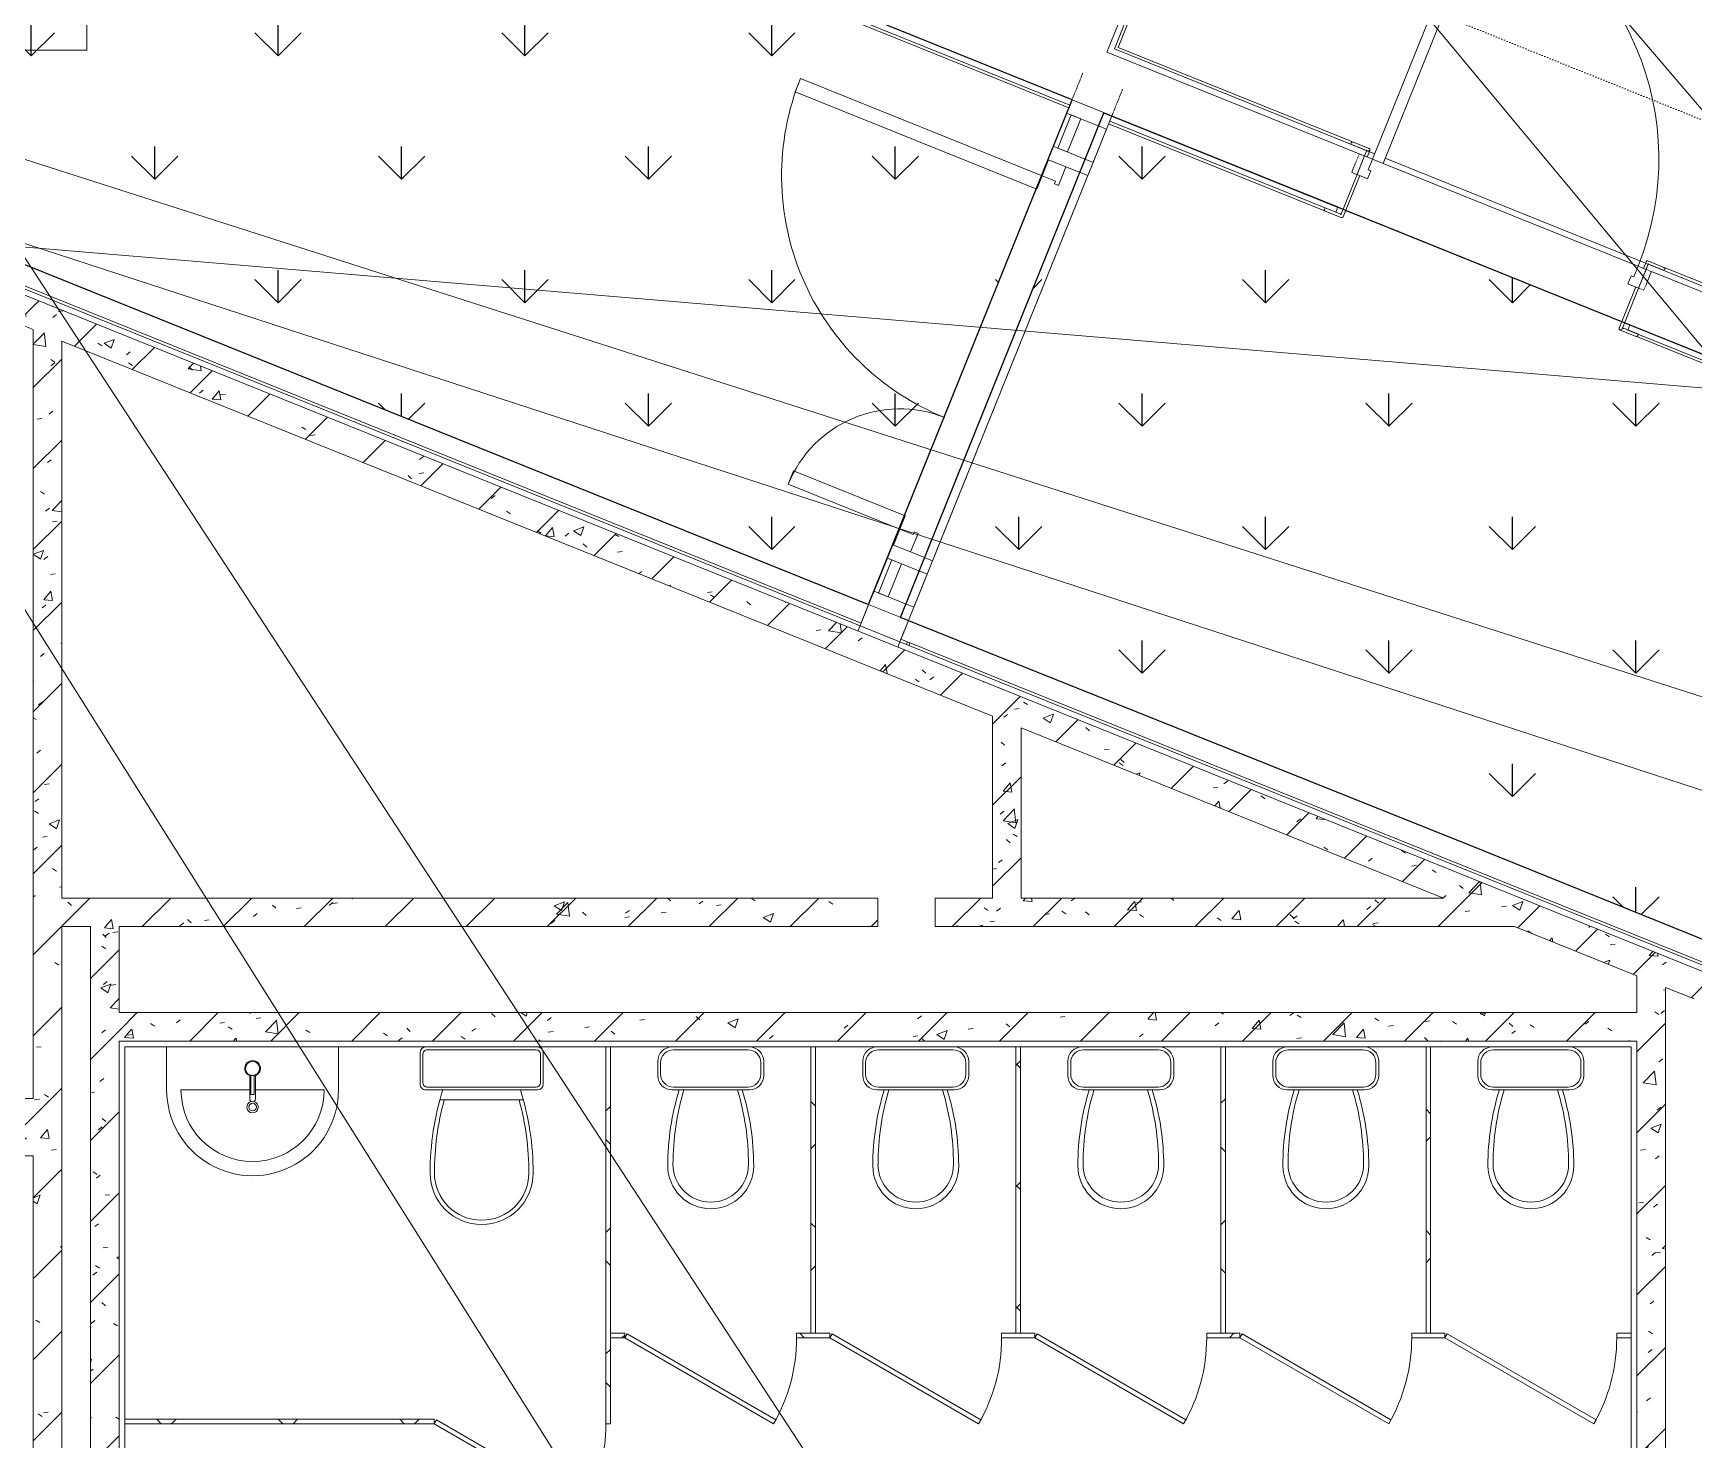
# Model space of a CAD drawing. Header units: millimetres. Extents: x -584918 to 2941280, y 3000189 to 4229862.
# Drawn here: x 168984 to 174783, y 4029450 to 4034362 of the extents above; entities that cross this region are included whole.
import ezdxf

# ---------------------------------------------------------------- set-up
doc = ezdxf.new("R2010")
doc.units = ezdxf.units.MM
for name, pattern in [('ASVP_Линия разреза', [20, 0, -10, 0, -10]), ('ASVP_Невидимые', [5, 3, -2]), ('ASVP_Штриховая_ш3 п1_5', [4.5, 3, -1.5])]:
    doc.linetypes.add(name, pattern=pattern)
for name, color, linetype, lineweight in [('Аннотация', 7, 'Continuous', 0), ('Витраж', 7, 'Continuous', 0), ('Двери', 7, 'Continuous', 0), ('Линии разделители', 7, 'ASVP_Штриховая_ш3 п1_5', 0), ('Обобщенные модели', 7, 'Continuous', 0), ('Отметки', 7, 'Continuous', 0), ('Панели витража', 7, 'Continuous', 0), ('Перекрытие', 7, 'Continuous', 0), ('Разрезы', 7, 'Continuous', 0), ('Сантехника', 7, 'Continuous', 0), ('Стены внутренние', 7, 'Continuous', 0), ('Стены наружные', 7, 'Continuous', 0), ('Стены несущие', 7, 'Continuous', 0), ('Стены отделка', 7, 'Continuous', 0), ('Стены перегородки', 7, 'Continuous', 0), ('экспертиза ДУ', 1, 'Continuous', 0), ('экспертиза ДУ пояснения', 6, 'Continuous', 0), ('экспертиза условные обозначения', 1, 'Continuous', 0)]:
    doc.layers.add(name, color=color, linetype=linetype, lineweight=lineweight)
pattern_1 = [(45, (188753.27, 4005092.92), (-141.4214, 141.4214), [])]
pattern_2 = [(50, (188753.27, 4005092.92), (364.368, -31.8783), [38.1, -419.1]), (355, (188753.27, 4005092.9), (-70.486, 382.1133), [30.48, -335.28]), (100.451, (188783.63, 4005090.26), (293.885, 350.2334), [32.38, -356.18]), (46.184, (188753.27, 4005194.5), (542.1585, -84.086), [57.15, -628.65]), (96.636, (188798.45, 4005187.5), (474.805, 494.8554), [48.57, -534.27]), (351.184, (188753.27, 4005194.5), (474.81, 494.85), [45.72, -502.92]), (21, (188804.07, 4005169.12), (303.2285, -204.5305), [38.1, -419.1]), (326, (188804.07, 4005169.1), (123.604, 368.376), [30.48, -335.28]), (71.451, (188829.33, 4005152.07), (426.834, 163.8427), [32.38, -356.18]), (37.5, (188753.27, 4005092.92), (6.17665, 169.11015), [16.764, -314.452, 16.764, -323.596, -336.55]), (37.5, (188753.27, 4005092.92), (6.17665, 169.11015), [-671.576, 16.764, -319.786]), (7.5, (188753.27, 4005092.92), (133.6389, 200.3615), [16.764, -177.292, 16.764, -306.832, -128.27]), (7.5, (188753.27, 4005092.92), (133.6389, 200.3615), [-517.652, 16.764, -111.506]), (327.5, (188639.98, 4005092.92), (271.1818, -11.45836), [16.764, -110.236, 16.764, -379.476, -525.78]), (327.5, (188639.98, 4005092.92), (271.1818, -11.45836), [-523.24, 16.764, -509.016]), (317.5, (188589.18, 4005092.92), (296.2585, 50.8528), [16.764, -148.336, 16.764, -246.38, -373.38]), (317.5, (188589.18, 4005092.92), (296.2585, 50.8528), [-428.244, 16.764, -356.616])]
pattern_3 = [(45, (188753.27, 4005092.92), (-212.132, 212.132), []), (135, (188753.27, 4005092.92), (-212.132, -212.132), [])]
pattern_4 = [(90, (188374.25, 3759702.1), (-431.0523, 431.0523), [114.3, -747.8046]), (45, (188374.25, 3759702.1), (-431.0523, 431.0523), [114.3, -495.3]), (135, (188374.25, 3759702.1), (-431.0523, -431.0523), [114.3, -495.3])]

# ---------------------------------------------------------------- blocks, each defined once
blk = doc.blocks.new('Системная панель - Cтеклопакет Двухкамерный_36 мм-6338300-АР Этаж 03')
at = {"layer": 'Панели витража', "lineweight": 18}
for p, q in [((62.5, 18), (-62.5, 18)), ((-62.5, 18), (-62.5, -18)), ((62.5, -18), (62.5, 18)), ((-62.5, -18), (62.5, -18))]:
    blk.add_line(p, q, dxfattribs=at)
blk = doc.blocks.new('Прямоугольный импост - 50х150 мм-6338301-АР Этаж 03')
at = {"layer": 'Витраж', "lineweight": 18}
for p, q in [((-50, 115), (0, 115)), ((-50, -35), (-50, 115)), ((0, 115), (0, -35)), ((0, -35), (-50, -35))]:
    blk.add_line(p, q, dxfattribs=at)
blk = doc.blocks.new('ASVP_ДверьАлюминиеваяВитражная_2 полотна - Остекленная Внутренняя-6432282-АР Этаж 03')
at = {"layer": 'Двери', "lineweight": 18}
for p, q in [((-725, 32.5), (-725, -32.5)), ((-655, 32.5), (-725, 32.5)), ((-665, -32.5), (-665, 17.5)), ((-665, 17.5), (-655, 17.5)), ((-655, 17.5), (-655, 32.5)), ((655, 32.5), (725, 32.5)), ((655, 17.5), (655, 32.5)), ((665, 17.5), (655, 17.5)), ((665, -32.5), (665, 17.5)), ((725, 32.5), (725, -32.5)), ((-725, -32.5), (-665, -32.5)), ((-615, -32.5), (-665, -32.5)), ((-665, -32.5), (-665, -942.5)), ((-615, -942.5), (-615, -32.5)), ((615, -452.5), (615, -32.5)), ((615, -32.5), (665, -32.5)), ((665, -32.5), (665, -452.5)), ((725, -32.5), (665, -32.5)), ((665, -452.5), (615, -452.5)), ((-665, -942.5), (-615, -942.5))]:
    blk.add_line(p, q, dxfattribs=at)
at = {"layer": 'Двери'}
for centre, radius, start, end in [((-665, -32.5), 910, 270, 0), ((665, -32.5), 420, 180, 270)]:
    blk.add_arc(centre, radius, start, end, dxfattribs=at)
blk = doc.blocks.new('Прямоугольный импост - 50х150 мм-6338298-АР Этаж 03')
at = {"layer": 'Витраж', "lineweight": 18}
for p, q in [((-25, 115), (25, 115)), ((-25, -35), (-25, 115)), ((25, 115), (25, 32.5)), ((25, -35), (-25, -35)), ((25, -32.5), (25, -35))]:
    blk.add_line(p, q, dxfattribs=at)
blk = doc.blocks.new('Прямоугольный импост - 50х150 мм-V4-АР Этаж 03')
at = {"layer": 'Витраж', "lineweight": 18}
for p, q in [((-25, 115), (25, 115)), ((-25, 32.5), (-25, 115)), ((25, 115), (25, -35)), ((-25, -35), (-25, -32.5)), ((25, -35), (-25, -35))]:
    blk.add_line(p, q, dxfattribs=at)
blk = doc.blocks.new('Прямоугольный импост - 50х150 мм-6338307-АР Этаж 03')
at = {"layer": 'Витраж', "lineweight": 18}
for p, q in [((0, 115), (-50, 115)), ((-50, 115), (-50, -35)), ((0, -35), (0, 115)), ((-50, -35), (0, -35))]:
    blk.add_line(p, q, dxfattribs=at)
blk = doc.blocks.new('ASVP_2D_Унитаз_Слив - Унитаз для взрослых-7543800-АР Этаж 03')
at = {"layer": 'Сантехника'}
for p, q in [((-254.8, 195), (36.7, 195)), ((-324.1, 140), (-324.1, 30)), ((-314.1, 135), (-314.1, 35)), ((85.9, 160), (-304.1, 160)), ((80.9, 150), (-299.1, 150)), ((95.9, 35), (95.9, 135)), ((105.9, 30), (105.9, 140)), ((-299.1, 20), (80.9, 20))]:
    blk.add_line(p, q, dxfattribs=at)
for centre, radius, start, end in [((-109.1, 450), 180, 90, 180), ((-109.1, 450), 165, 90, 180), ((-109.1, 450), 180, 0, 90), ((-109.1, 450), 165, 0, 90), ((676.9, 450), 966, 180, 197.47018), ((691.9, 450), 966, 180, 195.30619), ((-910.1, 450), 966, 344.69381, 0), ((-895.1, 450), 966, 342.52982, 0), ((-304.1, 140), 20, 90, 180), ((-299.1, 135), 15, 90, 180), ((80.9, 135), 15, 360, 90), ((85.9, 140), 20, 360, 90), ((-304.1, 30), 20, 180, 270), ((-299.1, 35), 15, 180, 270), ((80.9, 35), 15, 270, 0), ((85.9, 30), 20, 270, 360)]:
    blk.add_arc(centre, radius, start, end, dxfattribs=at)
blk = doc.blocks.new('ASVP_2D_Унитаз_Слив - Унитаз детский-7543592-АР Этаж 03')
at = {"layer": 'Сантехника'}
for p, q in [((-244.1, 160), (25.9, 160)), ((20.9, 150), (-239.1, 150)), ((-294.1, 60), (-294.1, 110)), ((-284.1, 105), (-284.1, 65)), ((65.9, 65), (65.9, 105)), ((75.9, 110), (75.9, 60)), ((-239.1, 20), (20.9, 20))]:
    blk.add_line(p, q, dxfattribs=at)
for centre, radius, start, end in [((-109.1, 425), 150, 90.09963, 180), ((-109.1, 420.1), 131.9, 90, 180), ((-109.1, 425), 150, 0, 90.09963), ((-109.1, 420.1), 131.9, 360, 90), ((638.7, 425), 897.8, 180, 197.16724), ((661.9, 420.1), 902.8, 180, 196.74355), ((-880.1, 420.1), 902.8, 343.25645, 360), ((-856.9, 425), 897.8, 342.83276, 0), ((-244.1, 110), 50, 90, 180), ((-239.1, 105), 45, 90, 180), ((20.9, 105), 45, 0, 90), ((25.9, 110), 50, 0, 90), ((-244.1, 60), 50, 180, 270), ((-239.1, 65), 45, 180, 270), ((20.9, 65), 45, 270, 0), ((25.9, 60), 50, 270, 0)]:
    blk.add_arc(centre, radius, start, end, dxfattribs=at)
blk = doc.blocks.new('Д_Эскиз_1П - Дверь_в_трансформируемой_перегородке-7567258-АР Этаж 03')
at = {"layer": 'Двери'}
for p, q in [((-292, 5.9), (-300, -8)), ((227.6, -294.1), (-292, 5.9)), ((-300, -8), (219.6, -308)), ((219.6, -308), (227.6, -294.1))]:
    blk.add_line(p, q, dxfattribs=at)
blk.add_arc((-300, -8), 600, 330, 360, dxfattribs=at)
blk = doc.blocks.new('ASVP_2D_Раковина - Раковина 600х450-7567269-АР Этаж 03')
at = {"layer": 'Сантехника'}
for p, q in [((-119.1, 110.6), (-119.1, 191.9)), ((-115.1, 176), (-115.1, 109.6)), ((-103.1, 176), (-115.1, 176)), ((-103.1, 109.6), (-103.1, 176)), ((-99.1, 191.9), (-99.1, 110.6)), ((-409.1, 160), (-409.1, 10)), ((-409.1, 10), (-409.1, 160)), ((-359.1, 160), (-119.1, 160)), ((140.9, 160), (-99.1, 160)), ((190.9, 10), (190.9, 160)), ((190.9, 160), (190.9, 10))]:
    blk.add_line(p, q, dxfattribs=at)
for centre, radius in [((-109.1, 220), 13.3), ((-109.1, 85), 24.5)]:
    blk.add_circle(centre, radius, dxfattribs=at)
for centre, radius, start, end in [((-109.1, 160), 300, 360, 180), ((-109.1, 160), 300, 360, 180), ((-109.1, 160), 250, 0, 180), ((-109.1, 220), 20, 284.14377, 255.85623), ((-109.1, 191.9), 10, 0, 180), ((-109.1, 85), 27.5, 102.60426, 77.39774), ((-109.1, 85), 25.3, 76.29328, 103.7089)]:
    blk.add_arc(centre, radius, start, end, dxfattribs=at)
blk = doc.blocks.new('ASVP_ДверьДеревянная_1 полотно - Входная_внутр_ 1000х2000h_полотно_ Г Пр _950 в свету_-7487840-АР Этаж 03')
at = {"layer": 'Двери', "lineweight": 18}
for p, q in [((-500, 1100), (-460, 1100)), ((-500, 100), (-500, 1100)), ((-460, 1100), (-460, 100)), ((-530, 100), (-500, 100)), ((-530, 30), (-530, 100)), ((-460, 100), (-500, 100)), ((-500, 100), (-500, 60)), ((-500, 60), (-490, 60)), ((-490, 60), (-490, 30)), ((490, 60), (500, 60)), ((490, 30), (490, 60)), ((500, 100), (530, 100)), ((500, 60), (500, 100)), ((530, 100), (530, 30)), ((-490, 30), (-530, 30)), ((530, 30), (490, 30))]:
    blk.add_line(p, q, dxfattribs=at)
at = {"layer": 'Двери', "linetype": 'ASVP_Невидимые', "lineweight": 18}
for p, q in [((-550, 100), (-530, 100)), ((-550, 30), (-550, 100)), ((-530, 100), (-530, 30)), ((530, 100), (550, 100)), ((530, 30), (530, 100)), ((550, 100), (550, 30)), ((-530, 30), (-550, 30)), ((550, 30), (530, 30))]:
    blk.add_line(p, q, dxfattribs=at)
at = {"layer": 'Двери'}
blk.add_arc((-500, 100), 1000, 0, 90, dxfattribs=at)
blk = doc.blocks.new('ASVP_НАЛИЧНИК МДФ_Двери - Наличник дверной МДФ-V83-АР Этаж 03')
at = {"layer": 'Обобщенные модели'}
h = blk.add_hatch(dxfattribs=at)
h.set_pattern_fill('FP_24', color=256, style=0, pattern_type=2)
h.set_pattern_definition([(238.819, (24272.62, -20429.885), (847.5705, 1239.66265), [208.25, -1874.25]), (228.514, (24551.11, -20452.37), (-230.6308, -541.9905), [465.661, -465.661]), (220.384, (24628.95, -20645.53), (-616.941, -697.6711), [263.418, -1053.671])])
h.paths.add_polyline_path([(585, -10), (589, -7.5), (590, -5), (590, 0), (530, 0), (530, 150), (520, 150), (520, -5), (521.5, -8.5), (525, -10), (554, -10)])
h.paths.add_polyline_path([(-525, -10), (-521.5, -8.5), (-520, -5), (-520, 150), (-530, 150), (-531, 0), (-590, 0), (-590, -5), (-587.5, -9), (-585, -10), (-526.4, -10)])
for p, q in [((-530, 150), (-530, -1)), ((-520, -5), (-520, 150)), ((520, 150), (520, -5)), ((530, -1), (530, 150)), ((-531, 0), (-590, 0)), ((-590, 0), (-590, -5)), ((-531, -1), (-531, 0)), ((590, 0), (531, 0)), ((531, 0), (531, -1)), ((590, -5), (590, 0)), ((-585, -10), (-525, -10)), ((-530, -1), (-531, -1)), ((525, -10), (585, -10)), ((531, -1), (530, -1))]:
    blk.add_line(p, q, dxfattribs=at)
for centre, start, end in [((-585, -5), 180, 270), ((-525, -5), 270, 360), ((525, -5), 180, 270), ((585, -5), 270, 360)]:
    blk.add_arc(centre, 5, start, end, dxfattribs=at)
blk = doc.blocks.new('ASVP_НАЛИЧНИК МДФ_Двери - Наличник дверной МДФ-V84-АР Этаж 03')
at = {"layer": 'Обобщенные модели'}
h = blk.add_hatch(dxfattribs=at)
h.set_pattern_fill('FP_25', color=256, style=0, pattern_type=2)
h.set_pattern_definition([(58.819, (-24272.62, 20669.885), (-847.5705, -1239.66265), [208.25, -1874.25]), (48.514, (-24551.11, 20692.37), (230.6314, 541.9913), [465.661, -465.661]), (40.384, (-24628.95, 20885.53), (616.941, 697.6711), [263.418, -1053.671])])
h.paths.add_polyline_path([(-590, 0), (-590, -5), (-587.5, -9), (-585, -10), (-525, -10), (-521.5, -8.5), (-520, -4.8), (-520, 0), (-565.2, 0)])
h.paths.add_polyline_path([(520, 0), (520, -5), (521.5, -8.5), (525, -10), (585, -10), (589, -7.5), (590, -5), (590, 0), (521, 0)])
for p, q in [((-531, 0), (-590, 0)), ((-531, -1), (-531, 0)), ((-530, 20), (-530, -1)), ((-520, -5), (-520, 20)), ((520, 20), (520, -5)), ((530, -1), (530, 20)), ((590, 0), (531, 0)), ((590, -5), (590, 0)), ((-590, 0), (-590, -5)), ((-585, -10), (-525, -10)), ((-530, -1), (-531, -1)), ((525, -10), (585, -10)), ((531, -1), (530, -1)), ((531, 0), (531, -1))]:
    blk.add_line(p, q, dxfattribs=at)
for centre, start, end in [((-585, -5), 180, 270), ((-525, -5), 270, 360), ((525, -5), 180, 270), ((585, -5), 270, 360)]:
    blk.add_arc(centre, 5, start, end, dxfattribs=at)
blk = doc.blocks.new('Высотные отметки - Рамка-5093-АР Этаж 03')
at = {"layer": 'Аннотация'}
for p, q in [((-6.5, 0), (-6.5, 5)), ((-6.5, 5), (6.5, 5)), ((6.5, 5), (6.5, 0)), ((6.5, 0), (-6.5, 0))]:
    blk.add_line(p, q, dxfattribs=at)

msp = doc.modelspace()

# ---------------------------------------------------------------- hatches: boundary and pattern name
at = {"layer": 'Стены внутренние'}
h = msp.add_hatch(dxfattribs=at)
h.set_pattern_fill('FP_4', color=256, style=0, pattern_type=2)
h.set_pattern_definition(pattern_1)
h.paths.add_polyline_path([(174884.165, 4030949.434), (174884.165, 4031057.248), (168876.63, 4033478.195), (168839.252, 4033385.443), (174784.165, 4030989.732)])
h = msp.add_hatch(dxfattribs=at)
h.set_pattern_fill('FP_5', color=256, style=0, pattern_type=2)
h.set_pattern_definition(pattern_2)
h.paths.add_polyline_path([(174884.165, 4030949.434), (174884.165, 4031057.248), (168876.63, 4033478.195), (168839.252, 4033385.443), (174784.165, 4030989.732)])
h = msp.add_hatch(dxfattribs=at)
h.set_pattern_fill('FP_4', color=256, style=0, pattern_type=2)
h.set_pattern_definition(pattern_1)
h.paths.add_polyline_path([(169037.29, 4026942.249), (169084.165, 4026942.249), (169084.165, 4033286.747), (168984.165, 4033327.046), (168984.165, 4026942.249)])
h = msp.add_hatch(dxfattribs=at)
h.set_pattern_fill('FP_5', color=256, style=0, pattern_type=2)
h.set_pattern_definition(pattern_2)
h.paths.add_polyline_path([(169037.29, 4026942.249), (169084.165, 4026942.249), (169084.165, 4033286.747), (168984.165, 4033327.046), (168984.165, 4026942.249)])
h = msp.add_hatch(dxfattribs=at)
h.set_pattern_fill('FP_4', color=256, style=0, pattern_type=2)
h.set_pattern_definition(pattern_1)
h.paths.add_polyline_path([(172434.165, 4031342.249), (172434.165, 4031936.747), (172334.165, 4031977.046), (172334.165, 4031342.249)])
h = msp.add_hatch(dxfattribs=at)
h.set_pattern_fill('FP_5', color=256, style=0, pattern_type=2)
h.set_pattern_definition(pattern_2)
h.paths.add_polyline_path([(172434.165, 4031342.249), (172434.165, 4031936.747), (172334.165, 4031977.046), (172334.165, 4031342.249)])
h = msp.add_hatch(dxfattribs=at)
h.set_pattern_fill('FP_4', color=256, style=0, pattern_type=2)
h.set_pattern_definition(pattern_1)
h.paths.add_polyline_path([(170378.8, 4031242.249), (171934.165, 4031242.249), (171934.165, 4031342.249), (169084.165, 4031342.249), (169084.165, 4031242.249), (169284.165, 4031242.249)])
h = msp.add_hatch(dxfattribs=at)
h.set_pattern_fill('FP_5', color=256, style=0, pattern_type=2)
h.set_pattern_definition(pattern_2)
h.paths.add_polyline_path([(170378.8, 4031242.249), (171934.165, 4031242.249), (171934.165, 4031342.249), (169084.165, 4031342.249), (169084.165, 4031242.249), (169284.165, 4031242.249)])
h = msp.add_hatch(dxfattribs=at)
h.set_pattern_fill('FP_4', color=256, style=0, pattern_type=2)
h.set_pattern_definition(pattern_1)
h.paths.add_polyline_path([(173265.729, 4031242.249), (174157.55, 4031242.249), (173909.402, 4031342.249), (172134.165, 4031342.249), (172134.165, 4031242.249), (172303.419, 4031242.249)])
h = msp.add_hatch(dxfattribs=at)
h.set_pattern_fill('FP_5', color=256, style=0, pattern_type=2)
h.set_pattern_definition(pattern_2)
h.paths.add_polyline_path([(173265.729, 4031242.249), (174157.55, 4031242.249), (173909.402, 4031342.249), (172134.165, 4031342.249), (172134.165, 4031242.249), (172303.419, 4031242.249)])
h = msp.add_hatch(dxfattribs=at)
h.set_pattern_fill('FP_4', color=256, style=0, pattern_type=2)
h.set_pattern_definition(pattern_1)
h.paths.add_polyline_path([(169284.165, 4026942.249), (169284.165, 4031242.249), (169184.165, 4031242.249), (169184.165, 4026942.249)])
h = msp.add_hatch(dxfattribs=at)
h.set_pattern_fill('FP_5', color=256, style=0, pattern_type=2)
h.set_pattern_definition(pattern_2)
h.paths.add_polyline_path([(169284.165, 4026942.249), (169284.165, 4031242.249), (169184.165, 4031242.249), (169184.165, 4026942.249)])
h = msp.add_hatch(dxfattribs=at)
h.set_pattern_fill('FP_4', color=256, style=0, pattern_type=2)
h.set_pattern_definition(pattern_1)
h.paths.add_polyline_path([(174684.165, 4026942.249), (174684.165, 4031030.031), (174584.165, 4031070.329), (174584.165, 4026942.249)])
h = msp.add_hatch(dxfattribs=at)
h.set_pattern_fill('FP_5', color=256, style=0, pattern_type=2)
h.set_pattern_definition(pattern_2)
h.paths.add_polyline_path([(174684.165, 4026942.249), (174684.165, 4031030.031), (174584.165, 4031070.329), (174584.165, 4026942.249)])
h = msp.add_hatch(dxfattribs=at)
h.set_pattern_fill('FP_4', color=256, style=0, pattern_type=2)
h.set_pattern_definition(pattern_1)
h.paths.add_polyline_path([(174228.038, 4030842.249), (174584.165, 4030842.249), (174584.165, 4030942.249), (169284.165, 4030942.249), (169284.165, 4030842.249), (173746.883, 4030842.249)])
h = msp.add_hatch(dxfattribs=at)
h.set_pattern_fill('FP_5', color=256, style=0, pattern_type=2)
h.set_pattern_definition(pattern_2)
h.paths.add_polyline_path([(174228.038, 4030842.249), (174584.165, 4030842.249), (174584.165, 4030942.249), (169284.165, 4030942.249), (169284.165, 4030842.249), (173746.883, 4030842.249)])
h = msp.add_hatch(dxfattribs=at)
h.set_pattern_fill('FP_4', color=256, style=0, pattern_type=2)
h.set_pattern_definition(pattern_1)
h.paths.add_polyline_path([(168134.165, 4030442.249), (168984.165, 4030442.249), (168984.165, 4030642.249), (168134.165, 4030642.249), (168134.165, 4030536.96)])
h = msp.add_hatch(dxfattribs=at)
h.set_pattern_fill('FP_5', color=256, style=0, pattern_type=2)
h.set_pattern_definition(pattern_2)
h.paths.add_polyline_path([(168134.165, 4030442.249), (168984.165, 4030442.249), (168984.165, 4030642.249), (168134.165, 4030642.249), (168134.165, 4030536.96)])
at = {"layer": 'Стены наружные'}
h = msp.add_hatch(dxfattribs=at)
h.set_pattern_fill('FP_22', color=256, style=0, pattern_type=2)
h.set_pattern_definition(pattern_3)
h.paths.add_polyline_path([(170984.165, 4029506.249), (171000.165, 4029506.249), (171000.165, 4030822.249), (170984.165, 4030822.249), (170984.165, 4030536.96)])
h = msp.add_hatch(dxfattribs=at)
h.set_pattern_fill('FP_22', color=256, style=0, pattern_type=2)
h.set_pattern_definition(pattern_3)
h.paths.add_polyline_path([(171700.165, 4029822.249), (171716.165, 4029822.249), (171716.165, 4030822.249), (171700.165, 4030822.249), (171700.165, 4030536.96)])
h = msp.add_hatch(dxfattribs=at)
h.set_pattern_fill('FP_22', color=256, style=0, pattern_type=2)
h.set_pattern_definition(pattern_3)
h.paths.add_polyline_path([(172416.165, 4029822.249), (172432.165, 4029822.249), (172432.165, 4030822.249), (172416.165, 4030822.249), (172416.165, 4030536.96)])
h = msp.add_hatch(dxfattribs=at)
h.set_pattern_fill('FP_22', color=256, style=0, pattern_type=2)
h.set_pattern_definition(pattern_3)
h.paths.add_polyline_path([(173148.165, 4029822.249), (173148.165, 4030822.249), (173132.165, 4030822.249), (173132.165, 4029822.249)])
h = msp.add_hatch(dxfattribs=at)
h.set_pattern_fill('FP_22', color=256, style=0, pattern_type=2)
h.set_pattern_definition(pattern_3)
h.paths.add_polyline_path([(173848.165, 4029822.249), (173864.165, 4029822.249), (173864.165, 4030822.249), (173848.165, 4030822.249), (173848.165, 4030536.96)])
h = msp.add_hatch(dxfattribs=at)
h.set_pattern_fill('FP_22', color=256, style=0, pattern_type=2)
h.set_pattern_definition(pattern_3)
h.paths.add_polyline_path([(174564.165, 4029806.249), (174564.165, 4029822.249), (174514.165, 4029822.249), (174514.165, 4029806.249)])
h.paths.add_polyline_path([(173914.165, 4029806.249), (173914.165, 4029822.249), (173798.165, 4029822.249), (173798.165, 4029806.249), (173864.165, 4029806.249)])
h.paths.add_polyline_path([(172482.165, 4029806.249), (172482.165, 4029822.249), (172366.165, 4029822.249), (172366.165, 4029806.249), (172432.165, 4029806.249)])
h.paths.add_polyline_path([(173148.165, 4029806.249), (173198.165, 4029806.249), (173198.165, 4029822.249), (173082.165, 4029822.249), (173082.165, 4029806.249), (173132.165, 4029806.249)])
h.paths.add_polyline_path([(171650.165, 4029806.249), (171766.165, 4029806.249), (171766.165, 4029822.249), (171650.165, 4029822.249)])
h.paths.add_polyline_path([(171000.165, 4029806.249), (171050.165, 4029806.249), (171050.165, 4029822.249), (171000.165, 4029822.249)])
h = msp.add_hatch(dxfattribs=at)
h.set_pattern_fill('FP_22', color=256, style=0, pattern_type=2)
h.set_pattern_definition(pattern_3)
h.paths.add_polyline_path([(169416.49, 4029506.249), (170384.165, 4029506.249), (170384.165, 4029522.249), (169304.165, 4029522.249), (169304.165, 4029506.249)])
at = {"layer": 'экспертиза условные обозначения', "lineweight": -3}
h = msp.add_hatch(dxfattribs=at)
h.set_pattern_fill('GRASS', color=3, scale=24)
h.set_pattern_definition(pattern_4)
edge = h.paths.add_edge_path()
edge.add_line((167434.165, 4030642.249), (167434.165, 4032538.058))
edge.add_arc((168529.285, 4032545.285), 1095.144, 67.6731889, 180.3781121, ccw=False)
edge.add_line((168945.319, 4033558.329), (171901.702, 4032366.951))
edge.add_line((171901.702, 4032366.951), (172611.876, 4034129.237))
edge.add_line((172611.876, 4034129.237), (164634.165, 4037344.135))
edge.add_line((164634.165, 4037344.135), (164634.165, 4030642.249))
edge.add_line((164634.165, 4030642.249), (167434.165, 4030642.249))
h = msp.add_hatch(dxfattribs=at)
h.set_pattern_fill('GRASS', color=3, scale=24)
h.set_pattern_definition(pattern_4)
edge = h.paths.add_edge_path()
edge.add_line((172013.004, 4032322.098), (172723.179, 4034084.384))
edge.add_line((172723.179, 4034084.384), (184486.953, 4029343.758))
edge.add_line((184486.953, 4029343.758), (183776.778, 4027581.472))
edge.add_line((183776.778, 4027581.472), (182548.703, 4028081.759))
edge.add_arc((182096.527, 4027065.375), 1112.43, 66.0163459, 179.3697779)
edge.add_line((180984.165, 4027077.61), (180984.165, 4025242.249))
edge.add_line((180984.165, 4025242.249), (178056.238, 4025242.249))
edge.add_line((178056.238, 4025242.249), (178034.165, 4029895.66))
edge.add_line((178034.165, 4029895.66), (174048.703, 4031507.132))
edge.add_line((174048.703, 4031507.132), (172013.004, 4032322.098))

# ---------------------------------------------------------------- linework, layer by layer
at = {"layer": 'Линии разделители'}
for p, q in [((172611.876, 4034129.237), (172649.254, 4034221.989)), ((172788.382, 4034165.922), (172751.004, 4034073.17)), ((172546.466, 4033966.921), (172593.188, 4034082.861)), ((172732.316, 4034026.794), (172685.593, 4033910.854)), ((172505.35, 4033864.894), (172527.777, 4033920.545)), ((172666.905, 4033864.479), (172124.929, 4032519.576)), ((172026.917, 4032677.67), (172486.661, 4033818.518)), ((171985.801, 4032575.643), (172008.228, 4032631.294)), ((171920.39, 4032413.327), (171967.112, 4032529.267)), ((172106.24, 4032473.2), (172059.518, 4032357.26)), ((171875.537, 4032302.024), (171901.702, 4032366.951)), ((172040.829, 4032310.884), (172014.665, 4032245.958))]:
    msp.add_line(p, q, dxfattribs=at)
at = {"layer": 'Перекрытие'}
for p, q in [((172546.466, 4033966.921), (172593.188, 4034082.861)), ((172732.316, 4034026.794), (172685.593, 4033910.854)), ((172505.35, 4033864.894), (172527.777, 4033920.545)), ((172666.905, 4033864.479), (172124.929, 4032519.576)), ((172026.917, 4032677.67), (172486.661, 4033818.518)), ((173558.647, 4033747.702), (173540.096, 4033755.178)), ((174532.542, 4033355.237), (173567.922, 4033743.965)), ((174560.367, 4033344.024), (174541.817, 4033351.5)), ((171985.801, 4032575.643), (172008.228, 4032631.294)), ((171920.39, 4032413.327), (171967.112, 4032529.267)), ((172106.24, 4032473.2), (172059.518, 4032357.26)), ((171875.537, 4032302.024), (171901.702, 4032366.951)), ((171871.799, 4032292.749), (172010.927, 4032236.683)), ((172040.829, 4032310.884), (172014.665, 4032245.958))]:
    msp.add_line(p, q, dxfattribs=at)
at = {"layer": 'Разрезы', "linetype": 'ASVP_Линия разреза'}
msp.add_line((178038.011, 4032759.078), (172937.57, 4034814.479), dxfattribs=at)
at = {"layer": 'Стены внутренние'}
for p, q in [((174021.16, 4037410.295), (172772.747, 4034312.381)), ((172600.663, 4034101.411), (166442.639, 4036583.003)), ((172772.747, 4034312.381), (173588.964, 4033983.458)), ((173491.782, 4033742.303), (172739.791, 4034045.345)), ((173588.964, 4033983.458), (173587.095, 4033978.821)), ((173491.782, 4033742.303), (173493.651, 4033746.941)), ((168887.843, 4033506.021), (171875.537, 4032302.024)), ((174683.436, 4033542.402), (174681.568, 4033537.765)), ((174683.436, 4033542.402), (177818.45, 4032279.039)), ((174586.255, 4033301.247), (174588.123, 4033305.885)), ((178871.392, 4031574.401), (174586.255, 4033301.247)), ((171875.537, 4032302.024), (171871.799, 4032292.749)), ((172014.665, 4032245.958), (172010.927, 4032236.683)), ((172014.665, 4032245.958), (178064.165, 4029808.1)), ((172037.853, 4032236.614), (172034.115, 4032227.338)), ((172045.378, 4032233.581), (172041.64, 4032224.306))]:
    msp.add_line(p, q, dxfattribs=at)
at = {"layer": 'Стены несущие'}
for p, q in [((178147.312, 4029742.249), (168876.63, 4033478.195)), ((168839.252, 4033385.443), (168984.165, 4033327.046)), ((168984.165, 4033327.046), (168984.165, 4030642.249)), ((169084.165, 4033286.747), (172334.165, 4031977.046)), ((169084.165, 4031342.249), (169084.165, 4033286.747)), ((172334.165, 4031977.046), (172334.165, 4031342.249)), ((172434.165, 4031936.747), (173909.402, 4031342.249)), ((172434.165, 4031342.249), (172434.165, 4031936.747)), ((171934.165, 4031342.249), (169084.165, 4031342.249)), ((171934.165, 4031242.249), (171934.165, 4031342.249)), ((172334.165, 4031342.249), (172134.165, 4031342.249)), ((172134.165, 4031342.249), (172134.165, 4031242.249)), ((173909.402, 4031342.249), (172434.165, 4031342.249)), ((169084.165, 4026942.249), (169084.165, 4031242.249)), ((169084.165, 4031242.249), (169184.165, 4031242.249)), ((169184.165, 4031242.249), (169184.165, 4026942.249)), ((169284.165, 4031242.249), (171934.165, 4031242.249)), ((169284.165, 4030942.249), (169284.165, 4031242.249)), ((172134.165, 4031242.249), (174157.55, 4031242.249)), ((174157.55, 4031242.249), (174584.165, 4031070.329)), ((174584.165, 4031070.329), (174584.165, 4030942.249)), ((174684.165, 4031030.031), (174784.165, 4030989.732)), ((174684.165, 4026942.249), (174684.165, 4031030.031)), ((174584.165, 4030942.249), (169284.165, 4030942.249)), ((169284.165, 4030842.249), (174584.165, 4030842.249)), ((169284.165, 4026942.249), (169284.165, 4030842.249)), ((174584.165, 4030842.249), (174584.165, 4026942.249)), ((168984.165, 4030642.249), (168134.165, 4030642.249)), ((168134.165, 4030442.249), (168984.165, 4030442.249)), ((168984.165, 4030442.249), (168984.165, 4026842.249))]:
    msp.add_line(p, q, dxfattribs=at)
at = {"layer": 'Стены отделка'}
for p, q in [((174004.548, 4037449.333), (172733.709, 4034295.769)), ((172759.735, 4034306.844), (174015.623, 4037423.308)), ((166446.376, 4036592.278), (172604.401, 4034110.686)), ((172611.876, 4034129.237), (166453.852, 4036610.829)), ((172733.709, 4034295.769), (173614.852, 4033940.682)), ((173668.703, 4033940.543), (172759.735, 4034306.844)), ((172604.401, 4034110.686), (172611.876, 4034129.237)), ((172751.004, 4034073.17), (172743.529, 4034054.62)), ((172743.529, 4034054.62), (173532.621, 4033736.628)), ((173540.096, 4033755.178), (172751.004, 4034073.17)), ((173698.328, 4033907.042), (174588.746, 4033548.217)), ((177823.988, 4032266.026), (173705.804, 4033925.592)), ((173532.621, 4033736.628), (173540.096, 4033755.178)), ((174635.122, 4033529.528), (177835.063, 4032240)), ((171871.799, 4032292.749), (168884.105, 4033496.745)), ((174560.367, 4033344.024), (174552.892, 4033325.474)), ((178919.706, 4031587.276), (174560.367, 4033344.024)), ((174552.892, 4033325.474), (178912.23, 4031568.725)), ((171864.324, 4032274.199), (171871.799, 4032292.749)), ((172010.927, 4032236.683), (172003.452, 4032218.132)), ((178054.165, 4029801.348), (172010.927, 4032236.683)), ((169304.165, 4030822.249), (174564.165, 4030822.249)), ((169304.165, 4026962.249), (169304.165, 4030822.249)), ((174564.165, 4030822.249), (174564.165, 4026962.249)), ((168984.165, 4030442.249), (167434.165, 4030442.249))]:
    msp.add_line(p, q, dxfattribs=at)
at = {"layer": 'Стены перегородки'}
for p, q in [((170984.165, 4030822.249), (170984.165, 4029506.249)), ((171000.165, 4030822.249), (170984.165, 4030822.249)), ((171000.165, 4029506.249), (171000.165, 4030822.249)), ((171700.165, 4030822.249), (171700.165, 4029822.249)), ((171716.165, 4030822.249), (171700.165, 4030822.249)), ((171716.165, 4029822.249), (171716.165, 4030822.249)), ((172416.165, 4030822.249), (172416.165, 4029822.249)), ((172432.165, 4030822.249), (172416.165, 4030822.249)), ((172432.165, 4029822.249), (172432.165, 4030822.249)), ((173132.165, 4030822.249), (173132.165, 4029822.249)), ((173148.165, 4030822.249), (173132.165, 4030822.249)), ((173148.165, 4029822.249), (173148.165, 4030822.249)), ((173848.165, 4030822.249), (173848.165, 4029822.249)), ((173864.165, 4030822.249), (173848.165, 4030822.249)), ((173864.165, 4029822.249), (173864.165, 4030822.249)), ((171050.165, 4029822.249), (171000.165, 4029822.249)), ((171000.165, 4029806.249), (171050.165, 4029806.249)), ((171050.165, 4029806.249), (171050.165, 4029822.249)), ((171766.165, 4029822.249), (171650.165, 4029822.249)), ((171650.165, 4029822.249), (171650.165, 4029806.249)), ((171650.165, 4029806.249), (171766.165, 4029806.249)), ((171766.165, 4029806.249), (171766.165, 4029822.249)), ((172482.165, 4029822.249), (172366.165, 4029822.249)), ((172366.165, 4029822.249), (172366.165, 4029806.249)), ((172366.165, 4029806.249), (172482.165, 4029806.249)), ((172482.165, 4029806.249), (172482.165, 4029822.249)), ((173198.165, 4029822.249), (173082.165, 4029822.249)), ((173082.165, 4029822.249), (173082.165, 4029806.249)), ((173082.165, 4029806.249), (173198.165, 4029806.249)), ((173198.165, 4029806.249), (173198.165, 4029822.249)), ((173914.165, 4029822.249), (173798.165, 4029822.249)), ((173798.165, 4029822.249), (173798.165, 4029806.249)), ((173798.165, 4029806.249), (173914.165, 4029806.249)), ((173914.165, 4029806.249), (173914.165, 4029822.249)), ((174564.165, 4029822.249), (174514.165, 4029822.249)), ((174514.165, 4029822.249), (174514.165, 4029806.249)), ((174514.165, 4029806.249), (174564.165, 4029806.249)), ((174564.165, 4029806.249), (174564.165, 4029822.249)), ((170384.165, 4029522.249), (169304.165, 4029522.249)), ((169304.165, 4029522.249), (169304.165, 4029506.249)), ((169304.165, 4029506.249), (170384.165, 4029506.249)), ((170384.165, 4029506.249), (170384.165, 4029522.249)), ((170984.165, 4029506.249), (171000.165, 4029506.249))]:
    msp.add_line(p, q, dxfattribs=at)
at = {"layer": 'экспертиза ДУ'}
for points in [[(180237.456, 4029950.349), (115127.279, 4051168.128)], [(115127.279, 4051168.128), (181187.117, 4030001.57)], [(184024.181, 4032351.183), (105367.279, 4038948.128)]]:
    msp.add_lwpolyline(points, dxfattribs=at)
at = {"layer": 'экспертиза ДУ пояснения'}
for points in [[(148498.361, 4064875.94), (174782.347, 4023083.089)], [(175751.483, 4023177.614), (148498.361, 4064875.94)], [(148498.361, 4064875.94), (187664.311, 4017827.005)], [(188616.346, 4017945.978), (148498.361, 4064875.94)]]:
    msp.add_lwpolyline(points, dxfattribs=at)
at = {"layer": 'экспертиза условные обозначения', "color": 3, "lineweight": -3}
for points in [[(167434.165, 4030642.249), (167434.165, 4032538.058, -0.53566129), (168945.319, 4033558.329), (171901.702, 4032366.951), (172611.876, 4034129.237), (164634.165, 4037344.135), (164634.165, 4030642.249), (167434.165, 4030642.249)], [(172013.004, 4032322.098), (172723.179, 4034084.384), (184486.953, 4029343.758), (183776.778, 4027581.472), (182548.703, 4028081.759, 0.5393084), (180984.165, 4027077.61), (180984.165, 4025242.249), (178056.238, 4025242.249), (178034.165, 4029895.66), (174048.703, 4031507.132), (172013.004, 4032322.098)]]:
    msp.add_lwpolyline(points, format="xyb", dxfattribs=at)

# ---------------------------------------------------------------- block references
at = {"layer": 'Витраж', "extrusion": (0, 0, -1), "rotation": 111.9486990835425}
for name, p in [('Прямоугольный импост - 50х150 мм-6338301-АР Этаж 03', (-172644.34, 4034116.155)), ('Прямоугольный импост - 50х150 мм-V4-АР Этаж 03', (-172569.584, 4033930.651)), ('Прямоугольный импост - 50х150 мм-6338298-АР Этаж 03', (-172008.92, 4032539.372))]:
    msp.add_blockref(name, p, dxfattribs=at)
at = {"layer": 'Витраж', "rotation": 248.0513009164575}
msp.add_blockref('Прямоугольный импост - 50х150 мм-6338307-АР Этаж 03', (171934.165, 4032353.869), dxfattribs=at)
at = {"layer": 'Двери'}
for name, p, rotation in [('ASVP_ДверьДеревянная_1 полотно - Входная_внутр_ 1000х2000h_полотно_ Г Пр _950 в свету_-7487840-АР Этаж 03', (174087.609, 4033642.353), 338.0513009164578), ('ASVP_ДверьАлюминиеваяВитражная_2 полотна - Остекленная Внутренняя-6432282-АР Этаж 03', (172289.252, 4033235.012), 248.0513009164575)]:
    msp.add_blockref(name, p, dxfattribs=dict(at, rotation=rotation))
for p in [(171350.165, 4029814.249), (172066.165, 4029814.249), (172782.165, 4029814.249), (173498.165, 4029814.249), (174214.165, 4029814.249), (170684.165, 4029514.249)]:
    msp.add_blockref('Д_Эскиз_1П - Дверь_в_трансформируемой_перегородке-7567258-АР Этаж 03', p, dxfattribs=at)
at = {"layer": 'Обобщенные модели'}
for name, p, rotation in [('ASVP_НАЛИЧНИК МДФ_Двери - Наличник дверной МДФ-V84-АР Этаж 03', (174132.462, 4033753.655), 158.0513009164576), ('ASVP_НАЛИЧНИК МДФ_Двери - Наличник дверной МДФ-V83-АР Этаж 03', (174042.756, 4033531.051), 338.0513009164578)]:
    msp.add_blockref(name, p, dxfattribs=dict(at, rotation=rotation))
at = {"layer": 'Отметки', "xscale": 99.99999999999993, "yscale": 99.99999999999993, "zscale": 99.99999999999993}
msp.add_blockref('Высотные отметки - Рамка-5093-АР Этаж 03', (168521.247, 4034303.002), dxfattribs=at)
at = {"layer": 'Панели витража', "rotation": 68.05130091645754}
for p in [(172602.29, 4034011.809), (171976.215, 4032458.215)]:
    msp.add_blockref('Системная панель - Cтеклопакет Двухкамерный_36 мм-6338300-АР Этаж 03', p, dxfattribs=at)
at = {"layer": 'Сантехника', "rotation": 180}
for name, p in [('ASVP_2D_Раковина - Раковина 600х450-7567269-АР Этаж 03', (169641.09, 4030832.249)), ('ASVP_2D_Унитаз_Слив - Унитаз для взрослых-7543800-АР Этаж 03', (170441.09, 4030832.249)), ('ASVP_2D_Унитаз_Слив - Унитаз детский-7543592-АР Этаж 03', (171241.09, 4030832.249)), ('ASVP_2D_Унитаз_Слив - Унитаз детский-7543592-АР Этаж 03', (171957.09, 4030832.249)), ('ASVP_2D_Унитаз_Слив - Унитаз детский-7543592-АР Этаж 03', (172673.09, 4030832.249)), ('ASVP_2D_Унитаз_Слив - Унитаз детский-7543592-АР Этаж 03', (173389.09, 4030832.249)), ('ASVP_2D_Унитаз_Слив - Унитаз детский-7543592-АР Этаж 03', (174105.09, 4030832.249))]:
    msp.add_blockref(name, p, dxfattribs=at)

doc.saveas('drawing.dxf')
